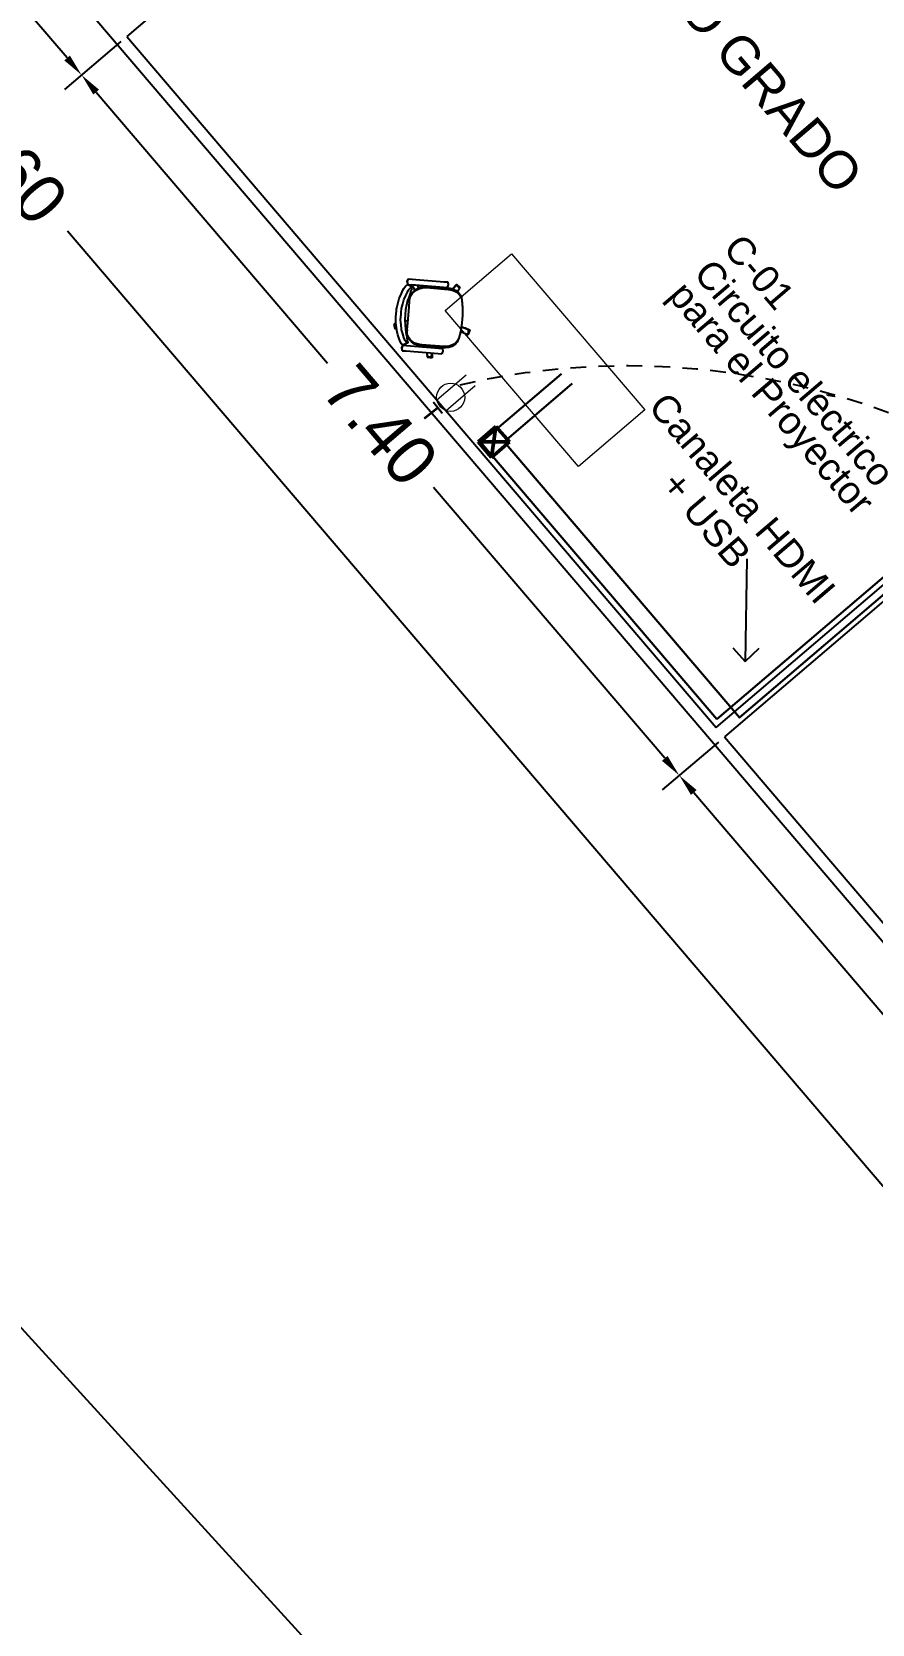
# Model space of a CAD drawing. Header units: metres. Extents: x 643973 to 644410, y 8488260 to 8488397.
# Drawn here: x 644234.57 to 644241.32, y 8488313.02 to 8488325.82 of the extents above; entities that cross this region are included whole.
import ezdxf

# ---------------------------------------------------------------- set-up
doc = ezdxf.new("R2010")
doc.units = ezdxf.units.M
doc.header["$MEASUREMENT"] = 0
doc.linetypes.add('LÍNEAS_OCULTAS2', pattern=[0.1875, 0.125, -0.0625])
for name, color, linetype, lineweight in [('Anotaciones - Textos_Pluma_Nº__86', 7, 'Continuous', 20), ('Cable USB', 3, 'Continuous', 30), ('CIRCUITO DE DATOS', 4, 'COMPU_LINE', 50), ('CIRCUITO ELECTRICO EST DE CARGA', 6, 'Continuous', 50), ('CONECCION USB Y HDMI', 150, 'Continuous', 30), ('MUEBLES', 150, 'Continuous', 25), ('MUEBLES MOVILES', 42, 'Continuous', 5), ('MURO PREFABRICADO', 252, 'Continuous', 25), ('tomacorriente', 1, 'Continuous', 20)]:
    doc.layers.add(name, color=color, linetype=linetype, lineweight=lineweight)
for name, color, linetype in [('Circ Tomac Nh-80 3x4mm2', 1, 'LÍNEAS_OCULTAS2'), ('Planta', 251, 'Continuous'), ('Unknown_Area_Type', 5, 'Continuous')]:
    doc.layers.add(name, color=color, linetype=linetype)
doc.styles.add('style4', font='arial.ttf')
doc.linetypes.add('COMPU_LINE', pattern='A,0.5,-0.1,["R",Standard,S=0.1,R=0,X=-0.05,Y=-0.05],-0.1', length=0.7)
doc.dimstyles.new('UTILIZAR', dxfattribs={"dimtxt": 0.18, "dimasz": 0.18, "dimexe": 0.18, "dimexo": 0.0625, "dimgap": 0.09, "dimtad": 0, "dimtih": 1, "dimtoh": 1, "dimdec": 4, "dimzin": 0, "dimdsep": 46, "dimtxsty": 'Standard', "dimcen": 0.09, "dimadec": 0, "dimazin": 0, "dimtfac": 1, "dimtdec": 4, "dimtofl": 0, "dimtmove": 0, "dimatfit": 3, "dimfxl": 1, "dimtolj": 1, "dimtzin": 0, "dimarcsym": 0})

# ---------------------------------------------------------------- blocks, each defined once
blk = doc.blocks.new('34')
at = {"layer": 'MUEBLES'}
for p, q in [((1317.877, 1591.644), (1317.86, 1591.618)), ((1317.876, 1591.642), (1317.86, 1591.617)), ((1317.876, 1591.642), (1317.877, 1591.644)), ((1317.877, 1591.644), (1317.899, 1591.637)), ((1317.899, 1591.637), (1317.878, 1591.642)), ((1317.878, 1591.642), (1317.878, 1591.642)), ((1317.878, 1591.642), (1317.878, 1591.642)), ((1317.899, 1591.637), (1317.914, 1591.62)), ((1317.912, 1591.621), (1317.899, 1591.637)), ((1317.792, 1591.508), (1317.775, 1591.48)), ((1317.792, 1591.508), (1317.775, 1591.48)), ((1317.81, 1591.536), (1317.792, 1591.508)), ((1317.81, 1591.536), (1317.792, 1591.508)), ((1317.827, 1591.564), (1317.81, 1591.536)), ((1317.827, 1591.564), (1317.81, 1591.536)), ((1317.844, 1591.591), (1317.827, 1591.564)), ((1317.844, 1591.591), (1317.827, 1591.564)), ((1317.847, 1591.513), (1317.829, 1591.485)), ((1317.847, 1591.513), (1317.829, 1591.485)), ((1317.856, 1591.513), (1317.837, 1591.489)), ((1317.86, 1591.618), (1317.844, 1591.591)), ((1317.86, 1591.617), (1317.844, 1591.591)), ((1317.864, 1591.507), (1317.845, 1591.483)), ((1317.864, 1591.541), (1317.847, 1591.513)), ((1317.864, 1591.54), (1317.847, 1591.513)), ((1317.88, 1591.532), (1317.856, 1591.513)), ((1317.881, 1591.568), (1317.864, 1591.54)), ((1317.881, 1591.568), (1317.864, 1591.541)), ((1317.888, 1591.527), (1317.864, 1591.507)), ((1317.873, 1591.556), (1317.88, 1591.54)), ((1317.908, 1591.545), (1317.88, 1591.532)), ((1317.88, 1591.54), (1317.883, 1591.533)), ((1317.897, 1591.594), (1317.881, 1591.568)), ((1317.898, 1591.594), (1317.881, 1591.568)), ((1317.916, 1591.54), (1317.888, 1591.527)), ((1317.897, 1591.593), (1317.899, 1591.591)), ((1317.914, 1591.62), (1317.898, 1591.594)), ((1317.899, 1591.591), (1317.915, 1591.553)), ((1317.904, 1591.591), (1317.901, 1591.599)), ((1317.908, 1591.582), (1317.904, 1591.591)), ((1317.911, 1591.573), (1317.908, 1591.582)), ((1317.918, 1591.547), (1317.908, 1591.545)), ((1317.91, 1591.579), (1317.915, 1591.618)), ((1317.912, 1591.581), (1317.91, 1591.579)), ((1317.91, 1591.579), (1317.913, 1591.576)), ((1317.914, 1591.567), (1317.911, 1591.573)), ((1317.911, 1591.564), (1317.915, 1591.565)), ((1317.912, 1591.621), (1317.912, 1591.621)), ((1317.912, 1591.621), (1317.912, 1591.621)), ((1317.915, 1591.584), (1317.912, 1591.581)), ((1317.913, 1591.576), (1317.923, 1591.573)), ((1317.915, 1591.565), (1317.914, 1591.567)), ((1317.917, 1591.62), (1317.915, 1591.618)), ((1317.925, 1591.586), (1317.915, 1591.584)), ((1317.915, 1591.553), (1317.918, 1591.547)), ((1317.925, 1591.542), (1317.916, 1591.54)), ((1317.92, 1591.623), (1317.917, 1591.62)), ((1317.939, 1591.551), (1317.918, 1591.547)), ((1317.931, 1591.625), (1317.92, 1591.623)), ((1317.923, 1591.573), (1317.934, 1591.57)), ((1317.942, 1591.587), (1317.925, 1591.586)), ((1317.946, 1591.547), (1317.925, 1591.542)), ((1317.949, 1591.626), (1317.931, 1591.625)), ((1317.934, 1591.57), (1317.941, 1591.569)), ((1317.971, 1591.55), (1317.939, 1591.551)), ((1317.941, 1591.569), (1317.947, 1591.567)), ((1317.952, 1591.587), (1317.942, 1591.587)), ((1317.977, 1591.546), (1317.946, 1591.547)), ((1317.947, 1591.567), (1317.961, 1591.562)), ((1317.959, 1591.625), (1317.949, 1591.626)), ((1317.965, 1591.585), (1317.952, 1591.587)), ((1317.974, 1591.623), (1317.959, 1591.625)), ((1317.961, 1591.562), (1317.977, 1591.556)), ((1317.994, 1591.579), (1317.965, 1591.585)), ((1317.991, 1591.543), (1317.971, 1591.55)), ((1318.004, 1591.617), (1317.974, 1591.623)), ((1317.977, 1591.556), (1317.994, 1591.551)), ((1317.996, 1591.539), (1317.977, 1591.546)), ((1318.009, 1591.532), (1317.991, 1591.543)), ((1318.027, 1591.572), (1317.994, 1591.579)), ((1317.994, 1591.551), (1318.016, 1591.545)), ((1318.013, 1591.529), (1317.996, 1591.539)), ((1318.039, 1591.609), (1318.004, 1591.617)), ((1318.013, 1591.529), (1318.009, 1591.532)), ((1318.053, 1591.504), (1318.013, 1591.529)), ((1318.016, 1591.545), (1318.089, 1591.513)), ((1318.032, 1591.571), (1318.027, 1591.572)), ((1318.062, 1591.559), (1318.032, 1591.571)), ((1318.045, 1591.608), (1318.039, 1591.609)), ((1318.077, 1591.595), (1318.045, 1591.608)), ((1318.164, 1591.435), (1318.053, 1591.504)), ((1318.081, 1591.552), (1318.062, 1591.559)), ((1318.097, 1591.587), (1318.077, 1591.595)), ((1318.1, 1591.544), (1318.081, 1591.552)), ((1318.089, 1591.513), (1318.156, 1591.47)), ((1318.117, 1591.579), (1318.097, 1591.587)), ((1318.106, 1591.541), (1318.1, 1591.544)), ((1318.119, 1591.533), (1318.106, 1591.541)), ((1318.125, 1591.576), (1318.117, 1591.579)), ((1318.138, 1591.521), (1318.119, 1591.533)), ((1318.139, 1591.567), (1318.125, 1591.576)), ((1318.158, 1591.509), (1318.138, 1591.521)), ((1318.159, 1591.554), (1318.139, 1591.567)), ((1318.174, 1591.499), (1318.158, 1591.509)), ((1318.179, 1591.542), (1318.159, 1591.554)), ((1318.197, 1591.53), (1318.179, 1591.542)), ((1318.2, 1591.528), (1318.197, 1591.53)), ((1318.217, 1591.513), (1318.2, 1591.528)), ((1318.233, 1591.498), (1318.217, 1591.513)), ((1318.223, 1591.511), (1318.221, 1591.51)), ((1318.223, 1591.511), (1318.229, 1591.512)), ((1318.227, 1591.512), (1318.23, 1591.514)), ((1318.229, 1591.512), (1318.237, 1591.509)), ((1318.23, 1591.514), (1318.235, 1591.518)), ((1318.235, 1591.518), (1318.236, 1591.519)), ((1318.236, 1591.519), (1318.263, 1591.489)), ((1318.237, 1591.509), (1318.244, 1591.503)), ((1318.244, 1591.503), (1318.248, 1591.496)), ((1317.723, 1591.398), (1317.707, 1591.373)), ((1317.708, 1591.374), (1317.707, 1591.373)), ((1317.707, 1591.373), (1317.723, 1591.356)), ((1317.724, 1591.399), (1317.708, 1591.374)), ((1317.74, 1591.425), (1317.723, 1591.398)), ((1317.74, 1591.425), (1317.724, 1591.399)), ((1317.757, 1591.452), (1317.74, 1591.425)), ((1317.757, 1591.452), (1317.74, 1591.425)), ((1317.837, 1591.489), (1317.743, 1591.34)), ((1317.76, 1591.375), (1317.744, 1591.349)), ((1317.761, 1591.376), (1317.746, 1591.351)), ((1317.845, 1591.483), (1317.752, 1591.334)), ((1317.775, 1591.48), (1317.757, 1591.452)), ((1317.775, 1591.48), (1317.757, 1591.452)), ((1317.777, 1591.402), (1317.76, 1591.375)), ((1317.777, 1591.402), (1317.761, 1591.376)), ((1317.794, 1591.429), (1317.777, 1591.402)), ((1317.794, 1591.429), (1317.777, 1591.402)), ((1317.812, 1591.457), (1317.794, 1591.429)), ((1317.812, 1591.457), (1317.794, 1591.429)), ((1317.829, 1591.485), (1317.812, 1591.457)), ((1317.829, 1591.485), (1317.812, 1591.457)), ((1318.158, 1591.458), (1318.145, 1591.447)), ((1318.156, 1591.47), (1318.217, 1591.419)), ((1318.164, 1591.463), (1318.158, 1591.458)), ((1318.211, 1591.406), (1318.164, 1591.435)), ((1318.176, 1591.497), (1318.174, 1591.499)), ((1318.193, 1591.482), (1318.176, 1591.497)), ((1318.183, 1591.429), (1318.179, 1591.426)), ((1318.195, 1591.438), (1318.183, 1591.429)), ((1318.208, 1591.469), (1318.193, 1591.482)), ((1318.233, 1591.445), (1318.208, 1591.469)), ((1318.225, 1591.396), (1318.211, 1591.406)), ((1318.211, 1591.406), (1318.216, 1591.403)), ((1318.231, 1591.393), (1318.216, 1591.403)), ((1318.217, 1591.419), (1318.232, 1591.403)), ((1318.238, 1591.384), (1318.225, 1591.396)), ((1318.244, 1591.381), (1318.231, 1591.393)), ((1318.232, 1591.403), (1318.244, 1591.39)), ((1318.261, 1591.473), (1318.233, 1591.498)), ((1318.236, 1591.442), (1318.233, 1591.445)), ((1318.257, 1591.415), (1318.236, 1591.442)), ((1318.253, 1591.357), (1318.238, 1591.384)), ((1318.244, 1591.39), (1318.256, 1591.377)), ((1318.26, 1591.352), (1318.244, 1591.381)), ((1318.248, 1591.496), (1318.25, 1591.488)), ((1318.25, 1591.488), (1318.248, 1591.484)), ((1318.253, 1591.481), (1318.256, 1591.483)), ((1318.256, 1591.483), (1318.261, 1591.487)), ((1318.256, 1591.377), (1318.267, 1591.366)), ((1318.275, 1591.391), (1318.257, 1591.415)), ((1318.261, 1591.487), (1318.263, 1591.489)), ((1318.264, 1591.47), (1318.261, 1591.473)), ((1318.287, 1591.441), (1318.264, 1591.47)), ((1318.283, 1591.38), (1318.275, 1591.391)), ((1318.287, 1591.371), (1318.283, 1591.38)), ((1318.306, 1591.416), (1318.287, 1591.441)), ((1318.314, 1591.404), (1318.306, 1591.416)), ((1318.319, 1591.394), (1318.314, 1591.404)), ((1318.327, 1591.377), (1318.319, 1591.394)), ((1318.33, 1591.367), (1318.327, 1591.377)), ((1317.682, 1591.305), (1317.68, 1591.305)), ((1317.683, 1591.265), (1317.68, 1591.305)), ((1317.688, 1591.305), (1317.682, 1591.305)), ((1317.685, 1591.265), (1317.683, 1591.265)), ((1317.692, 1591.266), (1317.685, 1591.265)), ((1317.686, 1591.282), (1317.687, 1591.291)), ((1317.689, 1591.274), (1317.686, 1591.282)), ((1317.687, 1591.291), (1317.69, 1591.298)), ((1317.697, 1591.306), (1317.688, 1591.305)), ((1317.693, 1591.267), (1317.689, 1591.274)), ((1317.69, 1591.298), (1317.696, 1591.302)), ((1317.695, 1591.266), (1317.692, 1591.266)), ((1317.699, 1591.264), (1317.693, 1591.267)), ((1317.696, 1591.302), (1317.727, 1591.303)), ((1317.708, 1591.306), (1317.697, 1591.306)), ((1317.699, 1591.264), (1317.723, 1591.265)), ((1317.723, 1591.355), (1317.708, 1591.371)), ((1317.708, 1591.371), (1317.709, 1591.371)), ((1317.709, 1591.371), (1317.708, 1591.371)), ((1317.717, 1591.307), (1317.708, 1591.306)), ((1317.723, 1591.307), (1317.717, 1591.307)), ((1317.727, 1591.304), (1317.722, 1591.277)), ((1317.722, 1591.277), (1317.723, 1591.252)), ((1317.723, 1591.356), (1317.744, 1591.349)), ((1317.742, 1591.35), (1317.723, 1591.355)), ((1317.726, 1591.307), (1317.723, 1591.307)), ((1317.723, 1591.252), (1317.727, 1591.241)), ((1317.726, 1591.303), (1317.726, 1591.307)), ((1317.737, 1591.328), (1317.727, 1591.304)), ((1317.735, 1591.298), (1317.73, 1591.272)), ((1317.73, 1591.272), (1317.731, 1591.247)), ((1317.731, 1591.247), (1317.734, 1591.237)), ((1317.745, 1591.323), (1317.735, 1591.298)), ((1317.743, 1591.34), (1317.737, 1591.328)), ((1317.742, 1591.35), (1317.742, 1591.35)), ((1317.742, 1591.35), (1317.742, 1591.35)), ((1317.744, 1591.349), (1317.746, 1591.351)), ((1317.752, 1591.334), (1317.745, 1591.323)), ((1318.236, 1591.239), (1318.251, 1591.266)), ((1318.245, 1591.233), (1318.26, 1591.26)), ((1318.263, 1591.254), (1318.246, 1591.226)), ((1318.263, 1591.253), (1318.246, 1591.226)), ((1318.251, 1591.266), (1318.26, 1591.295)), ((1318.257, 1591.341), (1318.253, 1591.357)), ((1318.26, 1591.326), (1318.257, 1591.341)), ((1318.264, 1591.336), (1318.26, 1591.352)), ((1318.26, 1591.295), (1318.26, 1591.326)), ((1318.26, 1591.26), (1318.268, 1591.29)), ((1318.281, 1591.281), (1318.263, 1591.253)), ((1318.281, 1591.281), (1318.263, 1591.254)), ((1318.268, 1591.321), (1318.264, 1591.336)), ((1318.267, 1591.366), (1318.271, 1591.362)), ((1318.268, 1591.29), (1318.268, 1591.321)), ((1318.271, 1591.362), (1318.276, 1591.356)), ((1318.276, 1591.356), (1318.283, 1591.348)), ((1318.298, 1591.309), (1318.281, 1591.281)), ((1318.297, 1591.308), (1318.281, 1591.281)), ((1318.283, 1591.348), (1318.288, 1591.342)), ((1318.294, 1591.355), (1318.287, 1591.371)), ((1318.288, 1591.342), (1318.292, 1591.339)), ((1318.292, 1591.339), (1318.294, 1591.339)), ((1318.294, 1591.339), (1318.327, 1591.36)), ((1318.297, 1591.345), (1318.294, 1591.355)), ((1318.294, 1591.339), (1318.295, 1591.342)), ((1318.295, 1591.342), (1318.297, 1591.345)), ((1318.314, 1591.334), (1318.297, 1591.308)), ((1318.314, 1591.335), (1318.298, 1591.309)), ((1318.318, 1591.258), (1318.3, 1591.23)), ((1318.318, 1591.258), (1318.301, 1591.23)), ((1318.331, 1591.361), (1318.314, 1591.335)), ((1318.33, 1591.359), (1318.314, 1591.334)), ((1318.335, 1591.285), (1318.318, 1591.258)), ((1318.335, 1591.285), (1318.318, 1591.258)), ((1318.327, 1591.36), (1318.328, 1591.363)), ((1318.328, 1591.363), (1318.33, 1591.367)), ((1318.33, 1591.359), (1318.331, 1591.361)), ((1318.331, 1591.361), (1318.353, 1591.354)), ((1318.352, 1591.354), (1318.332, 1591.36)), ((1318.332, 1591.36), (1318.332, 1591.36)), ((1318.351, 1591.312), (1318.335, 1591.285)), ((1318.351, 1591.311), (1318.335, 1591.285)), ((1318.368, 1591.338), (1318.351, 1591.312)), ((1318.366, 1591.339), (1318.352, 1591.354)), ((1318.353, 1591.354), (1318.368, 1591.338)), ((1318.366, 1591.339), (1318.366, 1591.339)), ((1318.366, 1591.339), (1318.366, 1591.339)), ((1317.727, 1591.241), (1317.731, 1591.229)), ((1317.731, 1591.229), (1317.742, 1591.21)), ((1317.734, 1591.237), (1317.738, 1591.224)), ((1317.738, 1591.224), (1317.748, 1591.206)), ((1317.742, 1591.21), (1317.755, 1591.196)), ((1317.748, 1591.206), (1317.76, 1591.193)), ((1317.755, 1591.196), (1317.801, 1591.155)), ((1317.76, 1591.193), (1317.805, 1591.153)), ((1317.801, 1591.155), (1317.822, 1591.14)), ((1317.805, 1591.153), (1317.825, 1591.138)), ((1317.822, 1591.14), (1317.851, 1591.118)), ((1317.825, 1591.138), (1317.852, 1591.117)), ((1317.851, 1591.118), (1317.878, 1591.101)), ((1317.852, 1591.117), (1317.903, 1591.086)), ((1318.143, 1591.09), (1318.236, 1591.239)), ((1318.152, 1591.084), (1318.245, 1591.233)), ((1318.177, 1591.116), (1318.161, 1591.09)), ((1318.177, 1591.116), (1318.162, 1591.092)), ((1318.194, 1591.143), (1318.177, 1591.116)), ((1318.194, 1591.142), (1318.177, 1591.116)), ((1318.211, 1591.17), (1318.194, 1591.143)), ((1318.211, 1591.17), (1318.194, 1591.142)), ((1318.204, 1591.159), (1318.2, 1591.162)), ((1318.204, 1591.159), (1318.2, 1591.162)), ((1318.228, 1591.198), (1318.211, 1591.17)), ((1318.228, 1591.197), (1318.211, 1591.17)), ((1318.231, 1591.119), (1318.214, 1591.092)), ((1318.231, 1591.119), (1318.215, 1591.093)), ((1318.224, 1591.191), (1318.22, 1591.193)), ((1318.246, 1591.226), (1318.228, 1591.198)), ((1318.246, 1591.226), (1318.228, 1591.197)), ((1318.248, 1591.147), (1318.231, 1591.119)), ((1318.248, 1591.146), (1318.231, 1591.119)), ((1318.239, 1591.132), (1318.247, 1591.128)), ((1318.247, 1591.128), (1318.239, 1591.132)), ((1318.26, 1591.124), (1318.241, 1591.136)), ((1318.254, 1591.128), (1318.241, 1591.136)), ((1318.247, 1591.128), (1318.256, 1591.122)), ((1318.256, 1591.122), (1318.247, 1591.128)), ((1318.266, 1591.174), (1318.248, 1591.147)), ((1318.265, 1591.174), (1318.248, 1591.146)), ((1318.256, 1591.122), (1318.264, 1591.117)), ((1318.264, 1591.117), (1318.256, 1591.122)), ((1318.266, 1591.125), (1318.26, 1591.124)), ((1318.274, 1591.159), (1318.261, 1591.167)), ((1318.279, 1591.156), (1318.261, 1591.167)), ((1318.264, 1591.117), (1318.269, 1591.114)), ((1318.269, 1591.114), (1318.264, 1591.117)), ((1318.283, 1591.202), (1318.265, 1591.174)), ((1318.283, 1591.202), (1318.266, 1591.174)), ((1318.273, 1591.128), (1318.266, 1591.125)), ((1318.292, 1591.146), (1318.271, 1591.112)), ((1318.279, 1591.134), (1318.273, 1591.128)), ((1318.274, 1591.159), (1318.279, 1591.156)), ((1318.279, 1591.156), (1318.282, 1591.15)), ((1318.282, 1591.142), (1318.279, 1591.134)), ((1318.281, 1591.152), (1318.284, 1591.15)), ((1318.282, 1591.15), (1318.282, 1591.142)), ((1318.3, 1591.23), (1318.283, 1591.202)), ((1318.301, 1591.23), (1318.283, 1591.202)), ((1318.284, 1591.15), (1318.29, 1591.147)), ((1318.29, 1591.147), (1318.292, 1591.146)), ((1317.903, 1591.086), (1317.935, 1591.069)), ((1317.903, 1591.086), (1317.904, 1591.085)), ((1317.904, 1591.085), (1317.937, 1591.068)), ((1317.913, 1591.007), (1317.911, 1591.001)), ((1317.911, 1591.001), (1317.911, 1590.999)), ((1317.95, 1590.989), (1317.911, 1590.999)), ((1317.915, 1591.016), (1317.913, 1591.007)), ((1317.917, 1591.026), (1317.915, 1591.016)), ((1317.919, 1591.035), (1317.917, 1591.026)), ((1317.918, 1591.013), (1317.928, 1591.053)), ((1317.921, 1591.007), (1317.918, 1591.013)), ((1317.921, 1591.041), (1317.919, 1591.035)), ((1317.921, 1591.043), (1317.921, 1591.041)), ((1317.925, 1591.042), (1317.921, 1591.043)), ((1317.927, 1591.001), (1317.921, 1591.007)), ((1317.935, 1590.998), (1317.927, 1591.001)), ((1317.928, 1591.053), (1317.932, 1591.07)), ((1317.935, 1591.069), (1317.956, 1591.058)), ((1317.943, 1590.997), (1317.935, 1590.998)), ((1317.937, 1591.068), (1317.959, 1591.056)), ((1317.951, 1590.999), (1317.943, 1590.997)), ((1317.952, 1590.997), (1317.95, 1590.991)), ((1317.95, 1590.991), (1317.95, 1590.989)), ((1317.956, 1591.003), (1317.951, 1590.999)), ((1317.953, 1591.001), (1317.952, 1590.997)), ((1317.956, 1591.058), (1318.011, 1591.035)), ((1317.956, 1591.003), (1317.965, 1591.043)), ((1317.959, 1591.056), (1318.016, 1591.032)), ((1317.965, 1591.043), (1317.968, 1591.053)), ((1318.011, 1591.035), (1318.044, 1591.029)), ((1318.016, 1591.032), (1318.051, 1591.025)), ((1318.044, 1591.029), (1318.064, 1591.031)), ((1318.051, 1591.025), (1318.071, 1591.027)), ((1318.064, 1591.031), (1318.072, 1591.032)), ((1318.071, 1591.027), (1318.08, 1591.028)), ((1318.072, 1591.032), (1318.096, 1591.043)), ((1318.08, 1591.028), (1318.104, 1591.038)), ((1318.096, 1591.043), (1318.115, 1591.057)), ((1318.104, 1591.038), (1318.124, 1591.052)), ((1318.115, 1591.057), (1318.135, 1591.078)), ((1318.124, 1591.052), (1318.144, 1591.072)), ((1318.135, 1591.078), (1318.143, 1591.09)), ((1318.144, 1591.072), (1318.152, 1591.084)), ((1318.162, 1591.092), (1318.161, 1591.09)), ((1318.161, 1591.09), (1318.177, 1591.073)), ((1318.162, 1591.088), (1318.162, 1591.089)), ((1318.176, 1591.072), (1318.162, 1591.088)), ((1318.196, 1591.067), (1318.176, 1591.072)), ((1318.177, 1591.073), (1318.198, 1591.067)), ((1318.196, 1591.068), (1318.196, 1591.067)), ((1318.196, 1591.067), (1318.196, 1591.067)), ((1318.214, 1591.092), (1318.198, 1591.067)), ((1318.198, 1591.067), (1318.199, 1591.068)), ((1318.215, 1591.093), (1318.199, 1591.068)), ((1318.269, 1591.114), (1318.271, 1591.112)), ((1318.271, 1591.112), (1318.269, 1591.114))]:
    blk.add_line(p, q, dxfattribs=at)
blk = doc.blocks.new('*D34')
at = {"layer": 'Anotaciones - Textos_Pluma_Nº__86', "color": 0, "lineweight": -2, "transparency": 16777216}
for p, q in [((644225.62, 8488336.919), (644224.56, 8488336.015)), ((644224.814, 8488335.995), (644233.747, 8488325.524)), ((644243.791, 8488313.75), (644234.859, 8488324.22)), ((644244.831, 8488314.4), (644243.771, 8488313.496))]:
    blk.add_line(p, q, dxfattribs=at)
at = {"layer": 'Anotaciones - Textos_Pluma_Nº__86', "color": 0, "transparency": 16777216}
for points in [[(644224.837, 8488336.014), (644224.791, 8488335.975), (644224.697, 8488336.132)], [(644243.814, 8488313.769), (644243.768, 8488313.73), (644243.908, 8488313.613)]]:
    blk.add_solid(points, dxfattribs=at)
at = {"layer": 'Defpoints', "color": 0, "transparency": 16777216}
for p in [(644225.668, 8488336.96, 0), (644224.697, 8488336.132), (644244.879, 8488314.441, 0)]:
    blk.add_point(p, dxfattribs=at)
at = {"layer": 'Anotaciones - Textos_Pluma_Nº__86', "color": 0, "transparency": 16777216, "insert": (644234.303, 8488324.872), "char_height": 0.4, "attachment_point": 5, "rotation": 310.4675}
blk.add_mtext('\\A1;29.60', dxfattribs=at)
blk = doc.blocks.new('*D36')
at = {"layer": 'Anotaciones - Textos_Pluma_Nº__86', "color": 0, "lineweight": -2, "transparency": 16777216}
for p, q in [((644230.483, 8488331.373), (644230.031, 8488330.988)), ((644230.285, 8488330.968), (644232.144, 8488328.789)), ((644234.855, 8488325.611), (644232.997, 8488327.79)), ((644235.287, 8488325.742), (644234.835, 8488325.357))]:
    blk.add_line(p, q, dxfattribs=at)
at = {"layer": 'Anotaciones - Textos_Pluma_Nº__86', "color": 0, "transparency": 16777216}
for points in [[(644230.308, 8488330.988), (644230.262, 8488330.949), (644230.168, 8488331.105)], [(644234.878, 8488325.63), (644234.833, 8488325.591), (644234.972, 8488325.474)]]:
    blk.add_solid(points, dxfattribs=at)
at = {"layer": 'Defpoints', "color": 0, "transparency": 16777216}
for p in [(644230.53, 8488331.414, 0), (644230.168, 8488331.105), (644235.334, 8488325.783, 0)]:
    blk.add_point(p, dxfattribs=at)
at = {"layer": 'Anotaciones - Textos_Pluma_Nº__86', "color": 0, "transparency": 16777216, "insert": (644232.57, 8488328.289), "char_height": 0.4, "attachment_point": 5, "rotation": 310.4675}
blk.add_mtext('\\A1;7.40', dxfattribs=at)
blk = doc.blocks.new('*D37')
at = {"layer": 'Anotaciones - Textos_Pluma_Nº__86', "color": 0, "lineweight": -2, "transparency": 16777216}
for p, q in [((644235.287, 8488325.742), (644234.835, 8488325.357)), ((644235.089, 8488325.337), (644236.947, 8488323.159)), ((644239.658, 8488319.982), (644237.8, 8488322.16)), ((644240.089, 8488320.113), (644239.637, 8488319.728))]:
    blk.add_line(p, q, dxfattribs=at)
at = {"layer": 'Anotaciones - Textos_Pluma_Nº__86', "color": 0, "transparency": 16777216}
for points in [[(644235.112, 8488325.356), (644235.066, 8488325.317), (644234.972, 8488325.474)], [(644239.68, 8488320.001), (644239.635, 8488319.962), (644239.774, 8488319.845)]]:
    blk.add_solid(points, dxfattribs=at)
at = {"layer": 'Defpoints', "color": 0, "transparency": 16777216}
for p in [(644235.334, 8488325.783, 0), (644234.972, 8488325.474), (644240.137, 8488320.154, 0)]:
    blk.add_point(p, dxfattribs=at)
at = {"layer": 'Anotaciones - Textos_Pluma_Nº__86', "color": 0, "transparency": 16777216, "insert": (644237.373, 8488322.659), "char_height": 0.4, "attachment_point": 5, "rotation": 310.4675}
blk.add_mtext('\\A1;7.40', dxfattribs=at)
blk = doc.blocks.new('*D38')
at = {"layer": 'Anotaciones - Textos_Pluma_Nº__86', "color": 0, "lineweight": -2, "transparency": 16777216}
for p, q in [((644240.089, 8488320.113), (644239.637, 8488319.728)), ((644239.891, 8488319.708), (644241.736, 8488317.546)), ((644244.476, 8488314.334), (644242.631, 8488316.496)), ((644244.907, 8488314.465), (644244.456, 8488314.08))]:
    blk.add_line(p, q, dxfattribs=at)
at = {"layer": 'Anotaciones - Textos_Pluma_Nº__86', "color": 0, "transparency": 16777216}
for points in [[(644239.914, 8488319.727), (644239.868, 8488319.688), (644239.774, 8488319.845)], [(644244.499, 8488314.353), (644244.453, 8488314.314), (644244.593, 8488314.197)]]:
    blk.add_solid(points, dxfattribs=at)
at = {"layer": 'Defpoints', "color": 0, "transparency": 16777216}
for p in [(644240.137, 8488320.154, 0), (644239.774, 8488319.845), (644244.955, 8488314.506, 0)]:
    blk.add_point(p, dxfattribs=at)
at = {"layer": 'Anotaciones - Textos_Pluma_Nº__86', "color": 0, "transparency": 16777216, "insert": (644242.184, 8488317.021), "char_height": 0.4, "attachment_point": 5, "rotation": 310.4675}
blk.add_mtext('\\A1;7.42', dxfattribs=at)
blk = doc.blocks.new('TOMACORRIENTE DOBLE')
at = {"layer": 'tomacorriente'}
for p, q in [((697806.719, 8439550.89), (697806.419, 8439550.969)), ((697806.69, 8439550.781), (697806.391, 8439550.86))]:
    blk.add_line(p, q, dxfattribs=at)
blk.add_circle((697806.61, 8439550.86), 0.113, dxfattribs=at)

msp = doc.modelspace()

# ---------------------------------------------------------------- linework, layer by layer
at = {"layer": 'Cable USB'}
msp.add_lwpolyline([(644241.76363, 8488324.31234), (644243.10543, 8488322.73949), (644240.2573, 8488320.30975), (644238.36608, 8488322.52663), (644238.91444, 8488322.99443)], dxfattribs=at)
at = {"layer": 'Circ Tomac Nh-80 3x4mm2'}
msp.add_arc((644239.35994, 8488317.11649), 6.01944, 61.059895, 103.16626, dxfattribs=at)
at = {"layer": 'CIRCUITO DE DATOS', "color": 0}
msp.add_line((644238.26637, 8488322.39984), (644238.41028, 8488322.52514), dxfattribs=at)
at = {"layer": 'CIRCUITO ELECTRICO EST DE CARGA', "color": 0}
for p, q in [((644238.15746, 8488322.52492), (644238.30137, 8488322.65022)), ((644238.26637, 8488322.39984), (644238.30137, 8488322.65022)), ((644238.41028, 8488322.52514), (644238.30137, 8488322.65022)), ((644238.41028, 8488322.52514), (644238.15746, 8488322.52492)), ((644238.26637, 8488322.39984), (644238.15746, 8488322.52492))]:
    msp.add_line(p, q, dxfattribs=at)
at = {"layer": 'CONECCION USB Y HDMI'}
for p, q in [((644238.17908, 8488322.51982), (644238.82751, 8488323.073)), ((644242.95922, 8488322.75576), (644240.07608, 8488320.29616)), ((644240.07608, 8488320.29616), (644238.17908, 8488322.51982))]:
    msp.add_line(p, q, dxfattribs=at)
at = {"layer": 'MUEBLES MOVILES', "color": 252, "lineweight": 5, "ltscale": 2}
msp.add_lwpolyline([(644238.4252, 8488324.0371), (644239.49669, 8488322.78235), (644238.96439, 8488322.32775), (644237.8929, 8488323.5825), (644238.4252, 8488324.0371)], dxfattribs=at)
at = {"layer": 'MURO PREFABRICADO'}
for points in [[(644244.95487, 8488314.50566), (644244.87879, 8488314.44076), (644225.6679, 8488336.95967), (644225.74397, 8488337.02457)], [(644240.64456, 8488330.31291), (644235.33436, 8488325.78277)], [(644235.33436, 8488325.78277), (644240.0716, 8488320.2298)], [(644240.0716, 8488320.2298), (644245.45788, 8488324.82484)], [(644245.44671, 8488324.68386), (644240.1365, 8488320.15373)], [(644240.1365, 8488320.15373), (644244.88997, 8488314.58174)]]:
    msp.add_lwpolyline(points, dxfattribs=at)
at = {"layer": 'Planta'}
for p, q in [((644240.31679, 8488321.58545), (644240.30415, 8488320.76042)), ((644240.20429, 8488320.86999), (644240.30415, 8488320.76042)), ((644240.30415, 8488320.76042), (644240.41511, 8488320.86733))]:
    msp.add_line(p, q, dxfattribs=at)
at = {"layer": 'Unknown_Area_Type'}
msp.add_polyline3d([(644227.50393, 8488323.05751, 0), (644252.2025, 8488295.97695, 0), (644299.08917, 8488327.33067, 0), (644254.32467, 8488373.03849, 0), (644211.54915, 8488348.05517, 0), (644227.50393, 8488323.05751, 0)], close=True, dxfattribs=at)

# ---------------------------------------------------------------- block references
at = {"layer": 'MUEBLES MOVILES', "color": 252, "lineweight": 5, "ltscale": 2, "xscale": -1, "rotation": 53.47452321926291}
msp.add_blockref('34', (646301.00206, 8488435.55587), dxfattribs=at)
at = {"layer": 'Planta', "rotation": 235.5399787751542}
msp.add_blockref('TOMACORRIENTE DOBLE', (-5919510.05058, 13839039.20355), dxfattribs=at)

# ---------------------------------------------------------------- texts
at = {"insert": (644239.66903, 8488326.56409), "char_height": 0.3, "attachment_point": 1, "rotation": 310.467514, "style": 'style4'}
msp.add_mtext_dynamic_manual_height_columns('4TO GRADO', width=2.5599864, gutter_width=12.5, heights=[0], dxfattribs=at)
at = {"layer": 'Planta', "color": 0, "style": 'style4'}
for s, p in [('C-01', (644240.11709, 8488324.07433)), ('Circuito eléctrico', (644239.88034, 8488323.87236)), ('para el Proyector', (644239.67504, 8488323.69722)), ('Canaleta HDMI', (644239.51588, 8488322.80177)), ('+ USB', (644239.61702, 8488322.172))]:
    msp.add_text(s, height=0.22, rotation=310.467514, dxfattribs=at).set_placement(p)
at = {"layer": 'tomacorriente', "insert": (644237.84049, 8488322.80479, 0), "char_height": 0.14803, "width": 1.3807297, "attachment_point": 2, "rotation": 308.593759, "style": 'style4'}
msp.add_mtext('T', dxfattribs=at)

# ---------------------------------------------------------------- dimensions: what is measured, and where the dimension line sits
at = {"layer": 'Anotaciones - Textos_Pluma_Nº__86'}
for base, p1, p2, picture, middle in [((644224.69723, 8488336.1316, 0), (644244.87879, 8488314.44076), (644225.6679, 8488336.95967), '*D34', (644234.30268, 8488324.87214, 0)), ((644230.16839, 8488331.10497, 0), (644235.33436, 8488325.78277), (644230.53047, 8488331.41387), '*D36', (644232.57033, 8488328.28942, 0)), ((644234.97227, 8488325.47388, 0), (644240.1365, 8488320.15373), (644235.33436, 8488325.78277), '*D37', (644237.37334, 8488322.65935, 0)), ((644239.77442, 8488319.84483, 0), (644244.95487, 8488314.50566), (644240.1365, 8488320.15373), '*D38', (644242.1836, 8488317.0208, 0))]:
    dim = msp.add_linear_dim(base=base, p1=p1, p2=p2, angle=310.467514, dimstyle='UTILIZAR', override={"dimtxt": 0.4, "dimtih": 0, "dimdec": 2}, dxfattribs=at)
    dim.commit()
    dim.dimension.update_dxf_attribs({"geometry": picture, "text_midpoint": middle})

doc.saveas('drawing.dxf')
